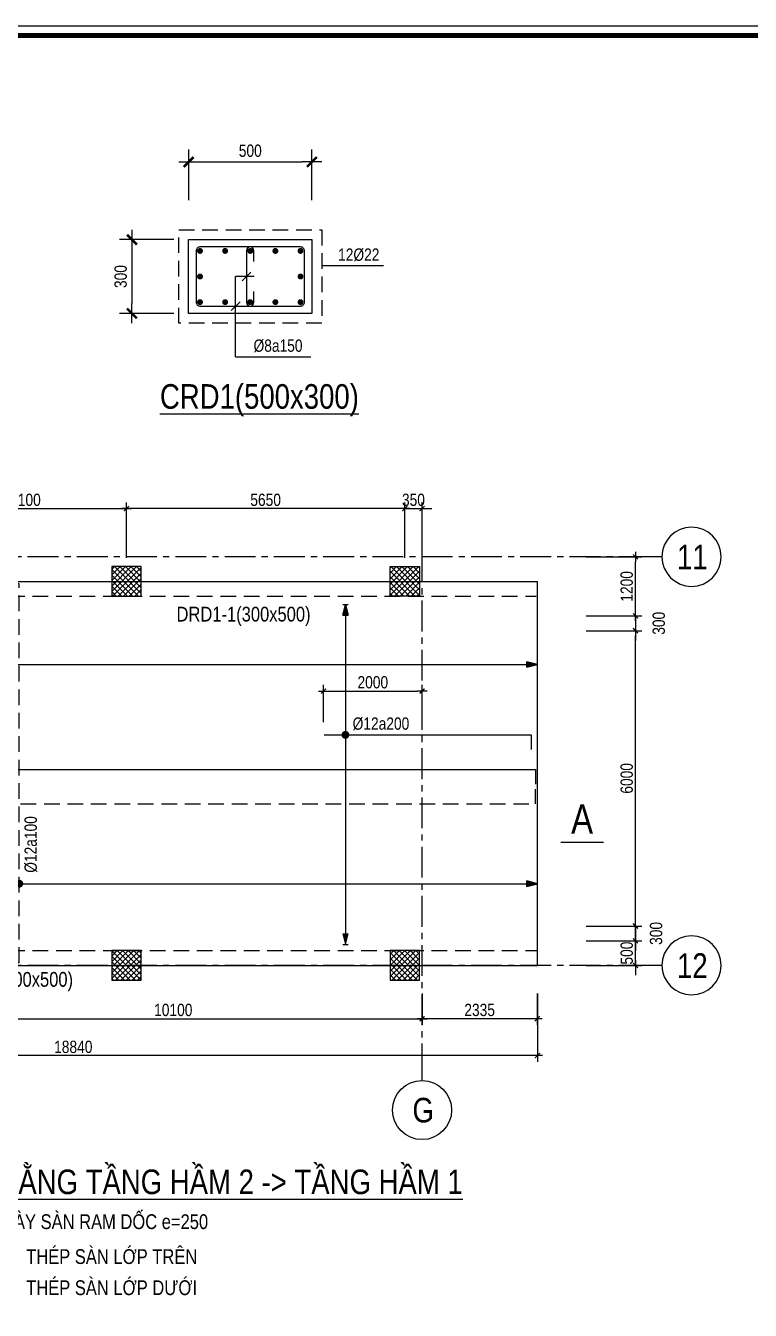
# Model space of a CAD drawing. Header units: millimetres. Extents: x 0 to 168200, y 0 to 59400.
# Drawn here: x 16901 to 31607, y 31804 to 57900 of the extents above; entities that cross this region are included whole.
import ezdxf
from ezdxf.enums import TextEntityAlignment as Align

# ---------------------------------------------------------------- set-up
doc = ezdxf.new("R2010")
doc.units = ezdxf.units.MM
doc.header["$LTSCALE"] = 100
doc.header["$PDSIZE"] = 5
for name, pattern in [('$0$CENTER', [2, 1.25, -0.25, 0.25, -0.25]), ('CENTER', [2, 1.25, -0.25, 0.25, -0.25]), ('HIDDEN', [9.525, 6.35, -3.175])]:
    doc.linetypes.add(name, pattern=pattern)
for name, color, linetype in [('$0$12PM. GRID', 8, '$0$CENTER'), ('01PM. TEXT A', 3, 'Continuous'), ('02PM. TEXT B', 4, 'Continuous'), ('03PM. TEXT C', 1, 'Continuous'), ('04PM. THIN', 7, 'Continuous'), ('05PM. FRAME', 4, 'Continuous'), ('06PM. HIDDEN', 4, 'HIDDEN'), ('07PM. WACO', 6, 'Continuous'), ('08PM. SSS X', 6, 'Continuous'), ('10PM. REBAR', 1, 'Continuous'), ('11PM. DIM', 2, 'Continuous'), ('12PM. GRID', 8, 'CENTER'), ('13PM. HATCH', 8, 'Continuous'), ('Dim 50', 1, 'Continuous'), ('VLD1_LUOI TRUC TANGHAM$0$03PM. TEXT C', 1, 'Continuous'), ('VLD1_LUOI TRUC TANGHAM$0$05PM. FRAME', 4, 'Continuous'), ('VLD1_LUOI TRUC TANGHAM$0$11PM. DIM', 2, 'Continuous')]:
    doc.layers.add(name, color=color, linetype=linetype)
doc.styles.add('[PMDC2013]STYLE', font='arial.ttf', dxfattribs={"width": 0.8})
doc.styles.add('VLD1_LUOI TRUC TANGHAM$0$[PMDC2013]STYLE', font='arial.ttf', dxfattribs={"width": 0.8})
doc.dimstyles.new('1.100', dxfattribs={"dimtxt": 250, "dimasz": 100, "dimexe": 125, "dimexo": 0, "dimgap": 50, "dimtad": 1, "dimdec": 0, "dimrnd": 5, "dimzin": 0, "dimdsep": 46, "dimtxsty": '[PMDC2013]STYLE', "dimblk": 'TICK', "dimcen": 0, "dimdle": 300, "dimclrd": 2, "dimclre": 2, "dimclrt": 4, "dimadec": 0, "dimazin": 0, "dimtfac": 0.004, "dimtdec": 0, "dimtix": 1, "dimtmove": 2, "dimatfit": 3, "dimldrblk": 'TICK', "dimfxl": 1, "dimtvp": 0.8, "dimtolj": 1, "dimtzin": 0, "dimarcsym": 0})
doc.dimstyles.new('20', dxfattribs={"dimtxt": 250, "dimasz": 200, "dimexe": 250, "dimexo": 0, "dimgap": 100, "dimtad": 1, "dimdec": 0, "dimlfac": 0.2, "dimzin": 0, "dimdsep": 46, "dimtxsty": '[PMDC2013]STYLE', "dimblk": 'TICK', "dimcen": 0, "dimdle": 300, "dimclrd": 2, "dimclre": 2, "dimclrt": 4, "dimadec": 0, "dimazin": 0, "dimtfac": 0.004, "dimtdec": 0, "dimtix": 1, "dimtmove": 2, "dimatfit": 3, "dimldrblk": 'TICK', "dimfxl": 1, "dimtvp": 0.8, "dimtolj": 1, "dimtzin": 0, "dimarcsym": 0})
pattern_1 = [(315, (-451975.916, -159299.8), (56.126601, 56.126601), []), (45, (-451975.916, -159299.8), (-56.126601, 56.126601), [])]

# ---------------------------------------------------------------- blocks, each defined once
blk = doc.blocks.new('*U18')
at = {"layer": 'VLD1_LUOI TRUC TANGHAM$0$05PM. FRAME'}
blk.add_circle((-850, 0), 600, dxfattribs=at)
at = {"layer": 'VLD1_LUOI TRUC TANGHAM$0$11PM. DIM', "color": 2, "linetype": 'ByBlock'}
blk.add_line((-250, 0), (0, 0), dxfattribs=at)
at = {"layer": 'VLD1_LUOI TRUC TANGHAM$0$03PM. TEXT C', "style": 'VLD1_LUOI TRUC TANGHAM$0$[PMDC2013]STYLE', "width": 0.8}
for tag, height, p in [('Y', 500, (-841, -253)), ('2', 500, (-552, -253)), ('1', 250, (-872, -253))]:
    blk.add_attdef(tag, text='', height=height, dxfattribs=at).set_placement(p, align=Align.CENTER)
blk = doc.blocks.new('*U16')
at = {"layer": '05PM. FRAME'}
blk.add_circle((0, -850), 600, dxfattribs=at)
at = {"layer": '11PM. DIM', "color": 2, "linetype": 'ByBlock'}
blk.add_line((0, -250), (0, 0), dxfattribs=at)
at = {"layer": '03PM. TEXT C', "style": '[PMDC2013]STYLE', "width": 0.8}
for tag, height, p in [('X', 500, (23, -1103)), ('2', 500, (198, -1103)), ('1', 250, (56, -1103))]:
    blk.add_attdef(tag, text='', height=height, dxfattribs=at).set_placement(p, align=Align.CENTER)
blk = doc.blocks.new('TICK')
at = {"color": 0, "linetype": 'ByBlock'}
blk.add_line((1, 0), (-1, 0), dxfattribs=at)
at = {"color": 7, "linetype": 'ByBlock', "const_width": 0.25}
blk.add_lwpolyline([(-0.5, -0.5), (0.5, 0.5)], dxfattribs=at)
blk = doc.blocks.new('*D22')
at = {"layer": '11PM. DIM', "color": 2, "lineweight": -2, "transparency": 16777216}
for p, q in [((14846, 38239), (14846, 37602)), ((24946, 38239), (24946, 37602)), ((14946, 37727), (24846, 37727))]:
    blk.add_line(p, q, dxfattribs=at)
at = {"layer": 'Defpoints', "color": 0, "transparency": 16777216}
for p in [(14846, 38239), (24946, 38239), (24946, 37727)]:
    blk.add_point(p, dxfattribs=at)
at = {"layer": '11PM. DIM', "color": 2, "lineweight": -2, "transparency": 16777216, "xscale": 100, "yscale": 100, "zscale": 100, "rotation": 180}
blk.add_blockref('TICK', (14846, 37727), dxfattribs=at)
at = {"layer": '11PM. DIM', "color": 2, "lineweight": -2, "transparency": 16777216, "xscale": 100, "yscale": 100, "zscale": 100}
blk.add_blockref('TICK', (24946, 37727), dxfattribs=at)
at = {"layer": '11PM. DIM', "color": 4, "transparency": 16777216, "insert": (19896, 37904), "char_height": 250, "attachment_point": 5, "style": '[PMDC2013]STYLE'}
blk.add_mtext('\\A1;10100', dxfattribs=at)
blk = doc.blocks.new('*D24')
at = {"layer": '11PM. DIM', "color": 2, "lineweight": -2, "transparency": 16777216}
for p, q in [((24946, 38239), (24946, 37602)), ((27282, 38239), (27282, 37602)), ((27182, 37727), (25046, 37727))]:
    blk.add_line(p, q, dxfattribs=at)
at = {"layer": 'Defpoints', "color": 0, "transparency": 16777216}
for p in [(24946, 38239), (27282, 38239), (24946, 37727)]:
    blk.add_point(p, dxfattribs=at)
at = {"layer": '11PM. DIM', "color": 2, "lineweight": -2, "transparency": 16777216, "xscale": 100, "yscale": 100, "zscale": 100, "rotation": 180}
blk.add_blockref('TICK', (24946, 37727), dxfattribs=at)
at = {"layer": '11PM. DIM', "color": 2, "lineweight": -2, "transparency": 16777216, "xscale": 100, "yscale": 100, "zscale": 100}
blk.add_blockref('TICK', (27282, 37727), dxfattribs=at)
at = {"layer": '11PM. DIM', "color": 4, "transparency": 16777216, "insert": (26114, 37904), "char_height": 250, "attachment_point": 5, "style": '[PMDC2013]STYLE'}
blk.add_mtext('\\A1;2335', dxfattribs=at)
blk = doc.blocks.new('*D26')
at = {"layer": '11PM. DIM', "color": 2, "lineweight": -2, "transparency": 16777216}
for p, q in [((28278, 47110), (29403, 47110)), ((29278, 46010), (29278, 47010)), ((28278, 45910), (29403, 45910))]:
    blk.add_line(p, q, dxfattribs=at)
at = {"layer": 'Defpoints', "color": 0, "transparency": 16777216}
for p in [(28278, 47110), (29278, 47110), (28278, 45910)]:
    blk.add_point(p, dxfattribs=at)
at = {"layer": '11PM. DIM', "color": 2, "lineweight": -2, "transparency": 16777216, "xscale": 100, "yscale": 100, "zscale": 100}
for p, rotation in [((29278, 47110), 90), ((29278, 45910), 270)]:
    blk.add_blockref('TICK', p, dxfattribs=dict(at, rotation=rotation))
at = {"layer": '11PM. DIM', "color": 4, "transparency": 16777216, "insert": (29100, 46510), "char_height": 250, "attachment_point": 5, "rotation": 90, "style": '[PMDC2013]STYLE'}
blk.add_mtext('\\A1;1200', dxfattribs=at)
blk = doc.blocks.new('*D27')
at = {"layer": '11PM. DIM', "color": 2, "lineweight": -2, "transparency": 16777216}
for p, q in [((29278, 46010), (29278, 46110)), ((28278, 45910), (29403, 45910)), ((29278, 45910), (29278, 45610)), ((28278, 45610), (29403, 45610)), ((29278, 45510), (29278, 45410))]:
    blk.add_line(p, q, dxfattribs=at)
at = {"layer": 'Defpoints', "color": 0, "transparency": 16777216}
for p in [(28278, 45910), (28278, 45610), (29278, 45610)]:
    blk.add_point(p, dxfattribs=at)
at = {"layer": '11PM. DIM', "color": 2, "lineweight": -2, "transparency": 16777216, "xscale": 100, "yscale": 100, "zscale": 100}
for p, rotation in [((29278, 45910), 270), ((29278, 45610), 90)]:
    blk.add_blockref('TICK', p, dxfattribs=dict(at, rotation=rotation))
at = {"layer": '11PM. DIM', "color": 4, "transparency": 16777216, "insert": (29751, 45760), "char_height": 250, "attachment_point": 5, "rotation": 90, "style": '[PMDC2013]STYLE'}
blk.add_mtext('\\A1;300', dxfattribs=at)
blk = doc.blocks.new('*D28')
at = {"layer": '11PM. DIM', "color": 2, "lineweight": -2, "transparency": 16777216}
for p, q in [((28278, 45610), (29403, 45610)), ((29278, 39710), (29278, 45510)), ((28278, 39610), (29403, 39610))]:
    blk.add_line(p, q, dxfattribs=at)
at = {"layer": 'Defpoints', "color": 0, "transparency": 16777216}
for p in [(28278, 45610), (29278, 45610), (28278, 39610)]:
    blk.add_point(p, dxfattribs=at)
at = {"layer": '11PM. DIM', "color": 2, "lineweight": -2, "transparency": 16777216, "xscale": 100, "yscale": 100, "zscale": 100}
for p, rotation in [((29278, 45610), 90), ((29278, 39610), 270)]:
    blk.add_blockref('TICK', p, dxfattribs=dict(at, rotation=rotation))
at = {"layer": '11PM. DIM', "color": 4, "transparency": 16777216, "insert": (29100, 42610), "char_height": 250, "attachment_point": 5, "rotation": 90, "style": '[PMDC2013]STYLE'}
blk.add_mtext('\\A1;6000', dxfattribs=at)
blk = doc.blocks.new('*D29')
at = {"layer": '11PM. DIM', "color": 2, "lineweight": -2, "transparency": 16777216}
for p, q in [((29278, 39710), (29278, 39810)), ((28278, 39610), (29403, 39610)), ((29278, 39610), (29278, 39310)), ((28278, 39310), (29403, 39310)), ((29278, 39210), (29278, 39110))]:
    blk.add_line(p, q, dxfattribs=at)
at = {"layer": 'Defpoints', "color": 0, "transparency": 16777216}
for p in [(28278, 39610), (28278, 39310), (29278, 39310)]:
    blk.add_point(p, dxfattribs=at)
at = {"layer": '11PM. DIM', "color": 2, "lineweight": -2, "transparency": 16777216, "xscale": 100, "yscale": 100, "zscale": 100}
for p, rotation in [((29278, 39610), 270), ((29278, 39310), 90)]:
    blk.add_blockref('TICK', p, dxfattribs=dict(at, rotation=rotation))
at = {"layer": '11PM. DIM', "color": 4, "transparency": 16777216, "insert": (29696, 39460), "char_height": 250, "attachment_point": 5, "rotation": 90, "style": '[PMDC2013]STYLE'}
blk.add_mtext('\\A1;300', dxfattribs=at)
blk = doc.blocks.new('*D30')
at = {"layer": '11PM. DIM', "color": 2, "lineweight": -2, "transparency": 16777216}
for p, q in [((29278, 39410), (29278, 39510)), ((28278, 39310), (29403, 39310)), ((29278, 38810), (29278, 39310)), ((28278, 38810), (29403, 38810)), ((29278, 38710), (29278, 38610))]:
    blk.add_line(p, q, dxfattribs=at)
at = {"layer": 'Defpoints', "color": 0, "transparency": 16777216}
for p in [(28278, 39310), (29278, 39310), (28278, 38810)]:
    blk.add_point(p, dxfattribs=at)
at = {"layer": '11PM. DIM', "color": 2, "lineweight": -2, "transparency": 16777216, "xscale": 100, "yscale": 100, "zscale": 100}
for p, rotation in [((29278, 39310), 270), ((29278, 38810), 90)]:
    blk.add_blockref('TICK', p, dxfattribs=dict(at, rotation=rotation))
at = {"layer": '11PM. DIM', "color": 4, "transparency": 16777216, "insert": (29100, 39060), "char_height": 250, "attachment_point": 5, "rotation": 90, "style": '[PMDC2013]STYLE'}
blk.add_mtext('\\A1;500', dxfattribs=at)
blk = doc.blocks.new('DCN')
at = {"color": 1, "linetype": 'ByBlock'}
blk.add_line((0, 362), (0, -362), dxfattribs=at)
at = {"color": 0, "linetype": 'ByBlock', "style": '[PMDC2013]STYLE', "width": 0.8}
blk.add_attdef('A', (204, -250), '', height=500, dxfattribs=at)
blk = doc.blocks.new('*U19')
at = {"layer": '08PM. SSS X'}
blk.add_lwpolyline([(230, 150), (1270, 150, 0.414214), (1350, 230), (1350, 2270, 0.414214), (1270, 2350), (230, 2350, 0.414214), (150, 2270), (150, 230, 0.414214)], format="xyb", close=True, dxfattribs=at)
blk = doc.blocks.new('*D75')
at = {"layer": '11PM. DIM', "color": 2, "lineweight": -2, "transparency": 16777216}
for p, q in [((20209, 54355), (20209, 55382)), ((22709, 54355), (22709, 55382)), ((20409, 55132), (22509, 55132))]:
    blk.add_line(p, q, dxfattribs=at)
at = {"layer": 'Defpoints', "color": 0, "transparency": 16777216}
for p in [(22709, 55132), (20209, 54355), (22709, 54355)]:
    blk.add_point(p, dxfattribs=at)
at = {"layer": '11PM. DIM', "color": 2, "lineweight": -2, "transparency": 16777216, "xscale": 200, "yscale": 200, "zscale": 200, "rotation": 180}
blk.add_blockref('TICK', (20209, 55132), dxfattribs=at)
at = {"layer": '11PM. DIM', "color": 2, "lineweight": -2, "transparency": 16777216, "xscale": 200, "yscale": 200, "zscale": 200}
blk.add_blockref('TICK', (22709, 55132), dxfattribs=at)
at = {"layer": '11PM. DIM', "color": 4, "transparency": 16777216, "insert": (21459, 55359), "char_height": 250, "attachment_point": 5, "style": '[PMDC2013]STYLE'}
blk.add_mtext('\\A1;500', dxfattribs=at)
blk = doc.blocks.new('*D76')
at = {"layer": '11PM. DIM', "color": 2, "lineweight": -2, "transparency": 16777216}
for p, q in [((19907, 53554), (18807, 53554)), ((19057, 53354), (19057, 52254)), ((19907, 52054), (18807, 52054))]:
    blk.add_line(p, q, dxfattribs=at)
at = {"layer": 'Defpoints', "color": 0, "transparency": 16777216}
for p in [(19907, 53554), (19057, 52054), (19907, 52054)]:
    blk.add_point(p, dxfattribs=at)
at = {"layer": '11PM. DIM', "color": 2, "lineweight": -2, "transparency": 16777216, "xscale": 200, "yscale": 200, "zscale": 200}
for p, rotation in [((19057, 53554), 90), ((19057, 52054), 270)]:
    blk.add_blockref('TICK', p, dxfattribs=dict(at, rotation=rotation))
at = {"layer": '11PM. DIM', "color": 4, "transparency": 16777216, "insert": (18829, 52804), "char_height": 250, "attachment_point": 5, "rotation": 90, "style": '[PMDC2013]STYLE'}
blk.add_mtext('\\A1;300', dxfattribs=at)
blk = doc.blocks.new('*U78')
at = {"layer": '12PM. GRID', "linetype": 'Continuous'}
h = blk.add_hatch(color=256, dxfattribs=at)
h.dxf.hatch_style = 1
h.paths.add_polyline_path([(-55, 2600), (55, 2600), (0, 2820)])
h = blk.add_hatch(color=256, dxfattribs=at)
h.dxf.hatch_style = 1
h.paths.add_polyline_path([(0, -3180), (55, -2960), (-55, -2960)])
at = {"layer": '08PM. SSS X', "linetype": 'ByBlock', "ltscale": 0.5}
blk.add_line((-4240, 0), (14310, 0), dxfattribs=at)
at = {"layer": '08PM. SSS X', "linetype": 'ByBlock'}
for p, q in [((-4240, 0), (-4240, -300)), ((14310, 0), (14310, -300))]:
    blk.add_line(p, q, dxfattribs=at)
at = {"layer": '12PM. GRID', "linetype": 'Continuous'}
for p, q in [((-55, 2820), (55, 2820)), ((-55, 2600), (0, 2820)), ((0, 2820), (55, 2600)), ((-55, 2600), (55, 2600)), ((0, 2600), (0, -2960)), ((-55, -2960), (55, -2960)), ((-55, -2960), (0, -3180)), ((0, -3180), (55, -2960)), ((-55, -3180), (55, -3180))]:
    blk.add_line(p, q, dxfattribs=at)
at = {"layer": '12PM. GRID', "linetype": 'Continuous', "const_width": 80, "flags": 128}
blk.add_lwpolyline([(-40, 0, 1), (40, 0, 1)], format="xyb", close=True, dxfattribs=at)
at = {"layer": '02PM. TEXT B', "linetype": 'ByBlock', "style": '[PMDC2013]STYLE', "width": 0.8, "flags": 8}
blk.add_attdef('1', text='', height=250, dxfattribs=at).set_placement((-1415, 230), align=Align.MIDDLE_LEFT)
at = {"layer": 'Defpoints', "color": 9, "linetype": 'ByBlock', "style": '[PMDC2013]STYLE', "width": 0.8, "flags": 9}
for tag, p in [('2', (-5940, -1820)), ('3', (-5940, -2225)), ('4', (-5940, -2630)), ('5', (-5940, -3020))]:
    blk.add_attdef(tag, text='', height=250, dxfattribs=at).set_placement(p, align=Align.MIDDLE_CENTER)
blk = doc.blocks.new('*U79')
at = {"layer": '12PM. GRID', "linetype": 'Continuous'}
h = blk.add_hatch(color=256, dxfattribs=at)
h.dxf.hatch_style = 1
h.paths.add_polyline_path([(-55, 3300), (55, 3300), (0, 3520)])
h = blk.add_hatch(color=256, dxfattribs=at)
h.dxf.hatch_style = 1
h.paths.add_polyline_path([(0, -2480), (55, -2260), (-55, -2260)])
at = {"layer": '08PM. SSS X', "linetype": 'ByBlock'}
for p, q in [((-4240, 0), (-4240, 300)), ((14310, 0), (14310, 300))]:
    blk.add_line(p, q, dxfattribs=at)
at = {"layer": '08PM. SSS X', "linetype": 'ByBlock', "ltscale": 0.5}
blk.add_line((-4240, 0), (14310, 0), dxfattribs=at)
at = {"layer": '12PM. GRID', "linetype": 'Continuous'}
for p, q in [((-55, 3520), (55, 3520)), ((-55, 3300), (0, 3520)), ((0, 3520), (55, 3300)), ((-55, 3300), (55, 3300)), ((0, 3300), (0, -2260)), ((-55, -2260), (55, -2260)), ((-55, -2260), (0, -2480)), ((0, -2480), (55, -2260)), ((-55, -2480), (55, -2480))]:
    blk.add_line(p, q, dxfattribs=at)
at = {"layer": '12PM. GRID', "linetype": 'Continuous', "const_width": 80, "flags": 128}
blk.add_lwpolyline([(-40, 0, -1), (40, 0, -1)], format="xyb", close=True, dxfattribs=at)
at = {"layer": '02PM. TEXT B', "linetype": 'ByBlock', "style": '[PMDC2013]STYLE', "width": 0.8, "flags": 8}
blk.add_attdef('1', text='', height=250, dxfattribs=at).set_placement((-1415, -230), align=Align.MIDDLE_LEFT)
at = {"layer": 'Defpoints', "color": 9, "linetype": 'ByBlock', "style": '[PMDC2013]STYLE', "width": 0.8, "flags": 9}
for tag, p in [('2', (-5940, -1820)), ('3', (-5940, -2225)), ('4', (-5940, -2630)), ('5', (-5940, -3020))]:
    blk.add_attdef(tag, text='', height=250, dxfattribs=at).set_placement(p, align=Align.MIDDLE_CENTER)
blk = doc.blocks.new('*U81')
at = {"layer": '12PM. GRID', "linetype": 'Continuous'}
h = blk.add_hatch(color=256, dxfattribs=at)
h.dxf.hatch_style = 1
h.paths.add_polyline_path([(-55, 6710), (55, 6710), (0, 6930)])
h = blk.add_hatch(color=256, dxfattribs=at)
h.dxf.hatch_style = 1
h.paths.add_polyline_path([(0, -11220), (55, -11000), (-55, -11000)])
at = {"layer": '08PM. SSS X', "linetype": 'ByBlock', "ltscale": 0.5}
blk.add_line((-1610, 0), (6090, 0), dxfattribs=at)
at = {"layer": '08PM. SSS X', "linetype": 'ByBlock'}
for p, q in [((-1610, 0), (-1610, -300)), ((6090, 0), (6090, -300))]:
    blk.add_line(p, q, dxfattribs=at)
at = {"layer": '12PM. GRID', "linetype": 'Continuous'}
for p, q in [((-55, 6930), (55, 6930)), ((-55, 6710), (0, 6930)), ((0, 6930), (55, 6710)), ((-55, 6710), (55, 6710)), ((0, 6710), (0, -11000)), ((-55, -11000), (55, -11000)), ((-55, -11000), (0, -11220)), ((-55, -11220), (55, -11220)), ((0, -11220), (55, -11000))]:
    blk.add_line(p, q, dxfattribs=at)
at = {"layer": '12PM. GRID', "linetype": 'Continuous', "const_width": 80, "flags": 128}
blk.add_lwpolyline([(-40, 0, 1), (40, 0, 1)], format="xyb", close=True, dxfattribs=at)
at = {"layer": '02PM. TEXT B', "linetype": 'ByBlock', "style": '[PMDC2013]STYLE', "width": 0.8, "flags": 8}
blk.add_attdef('1', text='', height=250, dxfattribs=at).set_placement((222, 230), align=Align.MIDDLE_LEFT)
at = {"layer": 'Defpoints', "color": 9, "linetype": 'ByBlock', "style": '[PMDC2013]STYLE', "width": 0.8, "flags": 9}
for tag, p in [('2', (-4160, -1000)), ('3', (-4160, -1405)), ('4', (-4160, -1810)), ('5', (-4160, -2200))]:
    blk.add_attdef(tag, text='', height=250, dxfattribs=at).set_placement(p, align=Align.MIDDLE_CENTER)
blk = doc.blocks.new('*U80')
at = {"layer": '12PM. GRID', "linetype": 'Continuous'}
h = blk.add_hatch(color=256, dxfattribs=at)
h.dxf.hatch_style = 1
h.paths.add_polyline_path([(-55, 7410), (55, 7410), (0, 7630)])
h = blk.add_hatch(color=256, dxfattribs=at)
h.dxf.hatch_style = 1
h.paths.add_polyline_path([(0, -10520), (55, -10300), (-55, -10300)])
at = {"layer": '08PM. SSS X', "linetype": 'ByBlock'}
for p, q in [((-1610, 0), (-1610, 300)), ((6090, 0), (6090, 300))]:
    blk.add_line(p, q, dxfattribs=at)
at = {"layer": '08PM. SSS X', "linetype": 'ByBlock', "ltscale": 0.5}
blk.add_line((-1610, 0), (6090, 0), dxfattribs=at)
at = {"layer": '12PM. GRID', "linetype": 'Continuous'}
for p, q in [((-55, 7630), (55, 7630)), ((-55, 7410), (0, 7630)), ((0, 7630), (55, 7410)), ((-55, 7410), (55, 7410)), ((0, 7410), (0, -10300)), ((-55, -10300), (55, -10300)), ((-55, -10300), (0, -10520)), ((0, -10520), (55, -10300)), ((-55, -10520), (55, -10520))]:
    blk.add_line(p, q, dxfattribs=at)
at = {"layer": '12PM. GRID', "linetype": 'Continuous', "const_width": 80, "flags": 128}
blk.add_lwpolyline([(-40, 0, -1), (40, 0, -1)], format="xyb", close=True, dxfattribs=at)
at = {"layer": '02PM. TEXT B', "linetype": 'ByBlock', "style": '[PMDC2013]STYLE', "width": 0.8, "flags": 8}
blk.add_attdef('1', text='', height=250, dxfattribs=at).set_placement((222, -230), align=Align.MIDDLE_LEFT)
at = {"layer": 'Defpoints', "color": 9, "linetype": 'ByBlock', "style": '[PMDC2013]STYLE', "width": 0.8, "flags": 9}
for tag, p in [('2', (-4160, -1000)), ('3', (-4160, -1405)), ('4', (-4160, -1810)), ('5', (-4160, -2200))]:
    blk.add_attdef(tag, text='', height=250, dxfattribs=at).set_placement(p, align=Align.MIDDLE_CENTER)
blk = doc.blocks.new('*D86')
at = {"layer": '11PM. DIM', "color": 2, "lineweight": -2, "transparency": 16777216}
for p, q in [((22946, 43751), (22946, 44508)), ((23046, 44383), (24846, 44383)), ((24946, 43751), (24946, 44508))]:
    blk.add_line(p, q, dxfattribs=at)
at = {"layer": 'Defpoints', "color": 0, "transparency": 16777216}
for p in [(24946, 44383), (22946, 43751), (24946, 43751)]:
    blk.add_point(p, dxfattribs=at)
at = {"layer": '11PM. DIM', "color": 2, "lineweight": -2, "transparency": 16777216, "xscale": 100, "yscale": 100, "zscale": 100, "rotation": 180}
blk.add_blockref('TICK', (22946, 44383), dxfattribs=at)
at = {"layer": '11PM. DIM', "color": 2, "lineweight": -2, "transparency": 16777216, "xscale": 100, "yscale": 100, "zscale": 100}
blk.add_blockref('TICK', (24946, 44383), dxfattribs=at)
at = {"layer": '11PM. DIM', "color": 4, "transparency": 16777216, "insert": (23946, 44561), "char_height": 250, "attachment_point": 5, "style": '[PMDC2013]STYLE'}
blk.add_mtext('\\A1;2000', dxfattribs=at)
blk = doc.blocks.new('*U87')
at = {"layer": '12PM. GRID', "linetype": 'Continuous'}
h = blk.add_hatch(color=256, dxfattribs=at)
h.dxf.hatch_style = 1
h.paths.add_polyline_path([(-55, 2430), (55, 2430), (0, 2650)])
h = blk.add_hatch(color=256, dxfattribs=at)
h.dxf.hatch_style = 1
h.paths.add_polyline_path([(0, -4260), (55, -4040), (-55, -4040)])
at = {"layer": '08PM. SSS X', "linetype": 'ByBlock', "ltscale": 0.5}
blk.add_line((-430, 0), (3770, 0), dxfattribs=at)
at = {"layer": '08PM. SSS X', "linetype": 'ByBlock'}
for p, q in [((-430, 0), (-430, 0)), ((3770, 0), (3770, -300))]:
    blk.add_line(p, q, dxfattribs=at)
at = {"layer": '12PM. GRID', "linetype": 'Continuous'}
for p, q in [((-55, 2650), (55, 2650)), ((-55, 2430), (0, 2650)), ((0, 2650), (55, 2430)), ((-55, 2430), (55, 2430)), ((0, 2430), (0, -4040)), ((-55, -4040), (55, -4040)), ((-55, -4040), (0, -4260)), ((0, -4260), (55, -4040)), ((-55, -4260), (55, -4260))]:
    blk.add_line(p, q, dxfattribs=at)
at = {"layer": '12PM. GRID', "linetype": 'Continuous', "const_width": 80, "flags": 128}
blk.add_lwpolyline([(-40, 0, 1), (40, 0, 1)], format="xyb", close=True, dxfattribs=at)
at = {"layer": '02PM. TEXT B', "linetype": 'ByBlock', "style": '[PMDC2013]STYLE', "width": 0.8, "flags": 8}
blk.add_attdef('1', text='', height=250, dxfattribs=at).set_placement((147, 230), align=Align.MIDDLE_LEFT)
at = {"layer": 'Defpoints', "color": 9, "linetype": 'ByBlock', "style": '[PMDC2013]STYLE', "width": 0.8, "flags": 9}
for tag, p in [('2', (-4880, -1820)), ('3', (-4880, -2225)), ('4', (-4880, -2630)), ('5', (-4880, -3020))]:
    blk.add_attdef(tag, text='', height=250, dxfattribs=at).set_placement(p, align=Align.MIDDLE_CENTER)
blk = doc.blocks.new('*U88')
at = {"layer": '12PM. GRID', "linetype": 'Continuous'}
h = blk.add_hatch(color=256, dxfattribs=at)
h.dxf.hatch_style = 1
h.paths.add_polyline_path([(-55, 6210), (55, 6210), (0, 6430)])
h = blk.add_hatch(color=256, dxfattribs=at)
h.dxf.hatch_style = 1
h.paths.add_polyline_path([(0, -11920), (55, -11700), (-55, -11700)])
at = {"layer": '08PM. SSS X', "linetype": 'ByBlock', "ltscale": 0.5}
blk.add_line((-1610, 0), (490, 0), dxfattribs=at)
at = {"layer": '08PM. SSS X', "linetype": 'ByBlock'}
for p, q in [((-1610, 0), (-1610, -300)), ((490, 0), (490, 0))]:
    blk.add_line(p, q, dxfattribs=at)
at = {"layer": '12PM. GRID', "linetype": 'Continuous'}
for p, q in [((-55, 6430), (55, 6430)), ((-55, 6210), (0, 6430)), ((0, 6430), (55, 6210)), ((-55, 6210), (55, 6210)), ((0, 6210), (0, -11700)), ((-55, -11700), (55, -11700)), ((-55, -11700), (0, -11920)), ((0, -11920), (55, -11700)), ((-55, -11920), (55, -11920))]:
    blk.add_line(p, q, dxfattribs=at)
at = {"layer": '12PM. GRID', "linetype": 'Continuous', "const_width": 80, "flags": 128}
blk.add_lwpolyline([(-40, 0, 1), (40, 0, 1)], format="xyb", close=True, dxfattribs=at)
at = {"layer": '02PM. TEXT B', "linetype": 'ByBlock', "style": '[PMDC2013]STYLE', "width": 0.8, "flags": 8}
blk.add_attdef('1', text='', height=250, dxfattribs=at).set_placement((-582, 230), align=Align.MIDDLE_LEFT)
at = {"layer": 'Defpoints', "color": 9, "linetype": 'ByBlock', "style": '[PMDC2013]STYLE', "width": 0.8, "flags": 9}
for tag, p in [('2', (-4160, -1000)), ('3', (-4160, -1405)), ('4', (-4160, -1810)), ('5', (-4160, -2200))]:
    blk.add_attdef(tag, text='', height=250, dxfattribs=at).set_placement(p, align=Align.MIDDLE_CENTER)
blk = doc.blocks.new('*U91')
at = {"layer": '12PM. GRID', "linetype": 'Continuous'}
h = blk.add_hatch(color=256, dxfattribs=at)
h.dxf.hatch_style = 1
h.paths.add_polyline_path([(-55, 6210), (55, 6210), (0, 6430)])
h = blk.add_hatch(color=256, dxfattribs=at)
h.dxf.hatch_style = 1
h.paths.add_polyline_path([(0, -11920), (55, -11700), (-55, -11700)])
at = {"layer": '08PM. SSS X', "linetype": 'ByBlock', "ltscale": 0.5}
blk.add_line((-410, 0), (1640, 0), dxfattribs=at)
at = {"layer": '08PM. SSS X', "linetype": 'ByBlock'}
for p, q in [((-410, 0), (-410, 0)), ((1640, 0), (1640, -300))]:
    blk.add_line(p, q, dxfattribs=at)
at = {"layer": '12PM. GRID', "linetype": 'Continuous'}
for p, q in [((-55, 6430), (55, 6430)), ((-55, 6210), (0, 6430)), ((0, 6430), (55, 6210)), ((-55, 6210), (55, 6210)), ((0, 6210), (0, -11700)), ((-55, -11700), (55, -11700)), ((-55, -11700), (0, -11920)), ((0, -11920), (55, -11700)), ((-55, -11920), (55, -11920))]:
    blk.add_line(p, q, dxfattribs=at)
at = {"layer": '12PM. GRID', "linetype": 'Continuous', "const_width": 80, "flags": 128}
blk.add_lwpolyline([(-40, 0, 1), (40, 0, 1)], format="xyb", close=True, dxfattribs=at)
at = {"layer": '02PM. TEXT B', "linetype": 'ByBlock', "style": '[PMDC2013]STYLE', "width": 0.8, "flags": 8}
blk.add_attdef('1', text='', height=250, dxfattribs=at).set_placement((-582, 230), align=Align.MIDDLE_LEFT)
at = {"layer": 'Defpoints', "color": 9, "linetype": 'ByBlock', "style": '[PMDC2013]STYLE', "width": 0.8, "flags": 9}
for tag, p in [('2', (-4160, -1000)), ('3', (-4160, -1405)), ('4', (-4160, -1810)), ('5', (-4160, -2200))]:
    blk.add_attdef(tag, text='', height=250, dxfattribs=at).set_placement(p, align=Align.MIDDLE_CENTER)
blk = doc.blocks.new('CHG_XX_Khung ten')
blk.add_lwpolyline([(15, 579), (826, 579), (826, 15), (15, 15)], close=True)
at = {"color": 4, "linetype": 'Continuous', "const_width": 1}
blk.add_lwpolyline([(17, 577), (824, 577), (824, 17), (17, 17)], close=True, dxfattribs=at)
blk = doc.blocks.new('*D148')
at = {"layer": '11PM. DIM', "color": 2, "lineweight": -2, "transparency": 16777216}
for p, q in [((14846, 47090), (14846, 48215)), ((14946, 48090), (18846, 48090)), ((18946, 47090), (18946, 48215))]:
    blk.add_line(p, q, dxfattribs=at)
at = {"layer": 'Defpoints', "color": 0, "transparency": 16777216}
for p in [(18946, 48090), (14846, 47090), (18946, 47090)]:
    blk.add_point(p, dxfattribs=at)
at = {"layer": '11PM. DIM', "color": 2, "lineweight": -2, "transparency": 16777216, "xscale": 100, "yscale": 100, "zscale": 100, "rotation": 180}
blk.add_blockref('TICK', (14846, 48090), dxfattribs=at)
at = {"layer": '11PM. DIM', "color": 2, "lineweight": -2, "transparency": 16777216, "xscale": 100, "yscale": 100, "zscale": 100}
blk.add_blockref('TICK', (18946, 48090), dxfattribs=at)
at = {"layer": '11PM. DIM', "color": 4, "transparency": 16777216, "insert": (16896, 48267), "char_height": 250, "attachment_point": 5, "style": '[PMDC2013]STYLE'}
blk.add_mtext('\\A1;4100', dxfattribs=at)
blk = doc.blocks.new('*D150')
at = {"layer": '11PM. DIM', "color": 2, "lineweight": -2, "transparency": 16777216}
for p, q in [((18946, 47090), (18946, 48215)), ((24496, 48090), (19046, 48090)), ((24596, 47090), (24596, 48215))]:
    blk.add_line(p, q, dxfattribs=at)
at = {"layer": 'Defpoints', "color": 0, "transparency": 16777216}
for p in [(18946, 48090), (18946, 47090), (24596, 47090)]:
    blk.add_point(p, dxfattribs=at)
at = {"layer": '11PM. DIM', "color": 2, "lineweight": -2, "transparency": 16777216, "xscale": 100, "yscale": 100, "zscale": 100, "rotation": 180}
blk.add_blockref('TICK', (18946, 48090), dxfattribs=at)
at = {"layer": '11PM. DIM', "color": 2, "lineweight": -2, "transparency": 16777216, "xscale": 100, "yscale": 100, "zscale": 100}
blk.add_blockref('TICK', (24596, 48090), dxfattribs=at)
at = {"layer": '11PM. DIM', "color": 4, "transparency": 16777216, "insert": (21771, 48267), "char_height": 250, "attachment_point": 5, "style": '[PMDC2013]STYLE'}
blk.add_mtext('\\A1;5650', dxfattribs=at)
blk = doc.blocks.new('*D151')
at = {"layer": '11PM. DIM', "color": 2, "lineweight": -2, "transparency": 16777216}
for p, q in [((24496, 48090), (24396, 48090)), ((24596, 47090), (24596, 48215)), ((24596, 48090), (24946, 48090)), ((24946, 47090), (24946, 48215)), ((25046, 48090), (25146, 48090))]:
    blk.add_line(p, q, dxfattribs=at)
at = {"layer": 'Defpoints', "color": 0, "transparency": 16777216}
for p in [(24946, 48090), (24596, 47090), (24946, 47090)]:
    blk.add_point(p, dxfattribs=at)
at = {"layer": '11PM. DIM', "color": 2, "lineweight": -2, "transparency": 16777216, "xscale": 100, "yscale": 100, "zscale": 100}
blk.add_blockref('TICK', (24596, 48090), dxfattribs=at)
at = {"layer": '11PM. DIM', "color": 2, "lineweight": -2, "transparency": 16777216, "xscale": 100, "yscale": 100, "zscale": 100, "rotation": 180}
blk.add_blockref('TICK', (24946, 48090), dxfattribs=at)
at = {"layer": '11PM. DIM', "color": 4, "transparency": 16777216, "insert": (24771, 48267), "char_height": 250, "attachment_point": 5, "style": '[PMDC2013]STYLE'}
blk.add_mtext('\\A1;350', dxfattribs=at)
blk = doc.blocks.new('*D317')
at = {"layer": 'Defpoints', "color": 0, "transparency": 16777216}
for p in [(8446, 38239), (27287, 38239), (8446, 36977)]:
    blk.add_point(p, dxfattribs=at)
at = {"layer": 'Dim 50', "color": 2, "lineweight": -2, "transparency": 16777216}
for p, q in [((8446, 38239), (8446, 36852)), ((27287, 38239), (27287, 36852)), ((27187, 36977), (8546, 36977))]:
    blk.add_line(p, q, dxfattribs=at)
at = {"layer": 'Dim 50', "color": 2, "lineweight": -2, "transparency": 16777216, "xscale": 100, "yscale": 100, "zscale": 100, "rotation": 180}
blk.add_blockref('TICK', (8446, 36977), dxfattribs=at)
at = {"layer": 'Dim 50', "color": 2, "lineweight": -2, "transparency": 16777216, "xscale": 100, "yscale": 100, "zscale": 100}
blk.add_blockref('TICK', (27287, 36977), dxfattribs=at)
at = {"layer": 'Dim 50', "color": 4, "transparency": 16777216, "insert": (17867, 37154), "char_height": 250, "attachment_point": 5, "style": '[PMDC2013]STYLE'}
blk.add_mtext('\\A1;18840', dxfattribs=at)

msp = doc.modelspace()

# ---------------------------------------------------------------- hatches: boundary and pattern name
at = {"layer": '13PM. HATCH'}
h = msp.add_hatch(dxfattribs=at)
h.set_pattern_fill('ANSI37', color=256, scale=25, angle=-90, style=0)
h.set_pattern_definition([(315, (-451975.91, -159299.8), (56.126601, 56.126601), []), (45, (-451975.91, -159299.8), (-56.126601, 56.126601), [])])
h.paths.add_polyline_path([(18646, 46310.5), (18646, 46910.5), (19246, 46910.5), (19246, 46310.5)])
h = msp.add_hatch(dxfattribs=at)
h.set_pattern_fill('ANSI37', color=256, scale=25, angle=-90, style=0)
h.set_pattern_definition([(315, (-451975.91, -159299.8), (56.126601, 56.126601), []), (45, (-451975.91, -159299.8), (-56.126601, 56.126601), [])])
h.paths.add_polyline_path([(24296, 46910.5), (24296, 46310.5), (24896, 46310.5), (24896, 46910.5)])

# ---------------------------------------------------------------- linework, layer by layer
at = {"layer": '$0$12PM. GRID', "linetype": '$0$CENTER', "ltscale": 5}
for p, q in [((24946, 36596), (24946, 48223.4)), ((29564.9, 47110.5), (6071.4, 47110.5)), ((29564.9, 38810.5), (6071.4, 38810.5))]:
    msp.add_line(p, q, dxfattribs=at)
at = {"layer": '04PM. THIN', "linetype": 'ByBlock'}
msp.add_line((24160, 53019.4), (22908.5, 53019.4), dxfattribs=at)
at = {"layer": '04PM. THIN', "const_width": 60}
for points in [[(20438.5, 53354.3, 1), (20438.5, 53294.3, 1)], [(20948.5, 53354.3, 1), (20948.5, 53294.3, 1)], [(21458.5, 53354.3, 1), (21458.5, 53294.3, 1)], [(21968.5, 53354.3, 1), (21968.5, 53294.3, 1)], [(22478.5, 53354.3, -1), (22478.5, 53294.3, -1)], [(20438.5, 52774.3, -1), (20438.5, 52834.3, -1)], [(22478.5, 52774.3, 1), (22478.5, 52834.3, 1)], [(20438.5, 52254.3, -1), (20438.5, 52314.3, -1)], [(20948.5, 52254.3, -1), (20948.5, 52314.3, -1)], [(21458.5, 52254.3, -1), (21458.5, 52314.3, -1)], [(21968.5, 52254.3, -1), (21968.5, 52314.3, -1)], [(22478.5, 52254.3, 1), (22478.5, 52314.3, 1)]]:
    msp.add_lwpolyline(points, format="xyb", close=True, dxfattribs=at)
at = {"layer": '04PM. THIN', "linetype": 'ByBlock'}
for points in [[(21162.5, 51170.5), (21162.5, 52804.3)], [(21535.6, 52804.3), (21162.5, 52804.3)], [(21162.5, 51170.5), (22685.9, 51170.5)]]:
    msp.add_lwpolyline(points, dxfattribs=at)
at = {"layer": '05PM. FRAME', "ltscale": 0.5}
for p, q in [((11246, 46610.5), (27287.2, 46610.5)), ((27287.2, 38810.5), (27287.2, 46610.5)), ((11246, 38810.5), (27287.2, 38810.5))]:
    msp.add_line(p, q, dxfattribs=at)
at = {"layer": '05PM. FRAME'}
msp.add_lwpolyline([(20208.5, 52054.3), (20208.5, 53554.3), (22708.5, 53554.3), (22708.5, 52054.3)], close=True, dxfattribs=at)
at = {"layer": '06PM. HIDDEN', "ltscale": 0.5}
for p, q in [((8946, 46310.5), (27260.8, 46310.5)), ((8946, 39110.5), (27287.2, 39110.5))]:
    msp.add_line(p, q, dxfattribs=at)
at = {"layer": '07PM. WACO'}
msp.add_lwpolyline([(21533.5, 53111.6), (21533.5, 53329.3, 1), (21383.5, 53329.3), (21383.5, 52279.3, 1), (21533.5, 52279.3), (21533.5, 52497)], format="xyb", dxfattribs=at)
for points in [[(19246, 46310.5), (19246, 46910.5), (18646, 46910.5), (18646, 46310.5)], [(24296, 46310.5), (24296, 46910.5), (24896, 46910.5), (24896, 46310.5)]]:
    msp.add_lwpolyline(points, close=True, dxfattribs=at)
at = {"layer": '10PM. REBAR'}
for p, q in [((21295.1, 52715.9), (21471.9, 52892.7)), ((21074.1, 52115.9), (21250.9, 52292.7))]:
    msp.add_line(p, q, dxfattribs=at)
at = {"layer": '13PM. HATCH', "linetype": 'HIDDEN', "ltscale": 0.5}
msp.add_lwpolyline([(20008.5, 51854.3), (20008.5, 53754.3), (22908.5, 53754.3), (22908.5, 51854.3)], close=True, dxfattribs=at)

# ---------------------------------------------------------------- block references
ref = msp.add_blockref('*U18', (29564.9, 47110.5), dxfattribs=dict(xscale=-1))
ref.add_attrib('Y', '11', dxfattribs={"layer": 'VLD1_LUOI TRUC TANGHAM$0$03PM. TEXT C', "height": 500, "style": 'VLD1_LUOI TRUC TANGHAM$0$[PMDC2013]STYLE', "width": 0.8}).set_placement((30431.5, 46857.1), align=Align.CENTER)
ref = msp.add_blockref('*U91', (15371.9, 44920.5), dxfattribs=dict(rotation=90))
ref.add_attrib('1', '%%c12a200', dxfattribs={"layer": '02PM. TEXT B', "linetype": 'ByBlock', "height": 250, "rotation": 90, "style": '[PMDC2013]STYLE', "width": 0.8}).set_placement((15141.9, 44338.2), align=Align.MIDDLE_LEFT)
ref = msp.add_blockref('*U81', (16071.9, 40470.5), dxfattribs=dict(rotation=90))
ref.add_attrib('1', '%%c10a200', dxfattribs={"layer": '02PM. TEXT B', "linetype": 'ByBlock', "height": 250, "rotation": 90, "style": '[PMDC2013]STYLE', "width": 0.8}).set_placement((15841.9, 40692.6), align=Align.MIDDLE_LEFT)
at = {"linetype": 'HIDDEN'}
ref = msp.add_blockref('*U80', (16771.9, 40470.5), dxfattribs=dict(at, rotation=90))
ref.add_attrib('1', '%%c12a100', dxfattribs={"layer": '02PM. TEXT B', "linetype": 'ByBlock', "height": 250, "rotation": 90, "style": '[PMDC2013]STYLE', "width": 0.8}).set_placement((17001.9, 40692.6), align=Align.MIDDLE_LEFT)
ref = msp.add_blockref('*U87', (23389.8, 43493))
ref.add_attrib('1', '%%c12a200', dxfattribs={"layer": '02PM. TEXT B', "linetype": 'ByBlock', "height": 250, "style": '[PMDC2013]STYLE', "width": 0.8}).set_placement((23536.7, 43723), align=Align.MIDDLE_LEFT)
ref = msp.add_blockref('*U78', (12941, 42793))
ref.add_attrib('1', '%%c10a200', dxfattribs={"layer": '02PM. TEXT B', "linetype": 'ByBlock', "height": 250, "style": '[PMDC2013]STYLE', "width": 0.8}).set_placement((11525.9, 43023), align=Align.MIDDLE_LEFT)
ref = msp.add_blockref('*U79', (12941, 42093), dxfattribs=at)
ref.add_attrib('1', '%%c10a100', dxfattribs={"layer": '02PM. TEXT B', "linetype": 'ByBlock', "height": 250, "style": '[PMDC2013]STYLE', "width": 0.8}).set_placement((11525.9, 41863), align=Align.MIDDLE_LEFT)
ref = msp.add_blockref('*U88', (15371.9, 40470.5), dxfattribs=dict(rotation=90))
ref.add_attrib('1', '%%c12a200', dxfattribs={"layer": '02PM. TEXT B', "linetype": 'ByBlock', "height": 250, "rotation": 90, "style": '[PMDC2013]STYLE', "width": 0.8}).set_placement((15141.9, 39888.2), align=Align.MIDDLE_LEFT)
ref = msp.add_blockref('*U18', (29564.9, 38810.5), dxfattribs=dict(xscale=-1))
ref.add_attrib('Y', '12', dxfattribs={"layer": 'VLD1_LUOI TRUC TANGHAM$0$03PM. TEXT C', "height": 500, "style": 'VLD1_LUOI TRUC TANGHAM$0$[PMDC2013]STYLE', "width": 0.8}).set_placement((30431.5, 38557.1), align=Align.CENTER)
at = {"layer": '03PM. TEXT C'}
ref = msp.add_blockref('DCN', (28194, 41310.5), dxfattribs=dict(at, xscale=1.199999999720603, yscale=1.199999999720603, zscale=1.199999999720603, rotation=90))
ref.add_attrib('A', 'A', dxfattribs={"layer": '0', "color": 0, "linetype": 'ByBlock', "height": 600, "style": '[PMDC2013]STYLE', "width": 0.8}).set_placement((28194, 41783.7), align=Align.MIDDLE)
at = {"layer": '08PM. SSS X', "rotation": 270}
msp.add_blockref('*U19', (20208.5, 53554.3), dxfattribs=at)
at = {"layer": '11PM. DIM'}
ref = msp.add_blockref('*U16', (24946, 36721), dxfattribs=at)
ref.add_attrib('X', 'G', dxfattribs={"layer": '03PM. TEXT C', "height": 500, "style": '[PMDC2013]STYLE', "width": 0.8}).set_placement((24968.6, 35619.6), align=Align.CENTER)

# ---------------------------------------------------------------- texts
at = {"layer": '01PM. TEXT A', "ltscale": 500, "style": '[PMDC2013]STYLE', "width": 0.8}
for s, p in [('DRD1-1(300x500)', (19962.3, 45796.1)), ('DRD1-1(300x500)', (15141.9, 38376.6)), ('CHIỀU DÀY SÀN RAM DỐC e=250', (15285.1, 33454.2)), ('THÉP SÀN LỚP TRÊN', (16911, 32744.9)), ('THÉP SÀN LỚP DƯỚI', (16911, 32112.9))]:
    msp.add_text(s, height=300, dxfattribs=at).set_placement(p)
at = {"layer": '02PM. TEXT B', "ltscale": 500, "style": '[PMDC2013]STYLE', "width": 0.8}
for s, p in [('12%%C22', (23241.7, 53249.4)), ('%%C8a150', (21525.2, 51400.5))]:
    msp.add_text(s, height=250, dxfattribs=at).set_placement(p, align=Align.MIDDLE_LEFT)
at = {"layer": '03PM. TEXT C', "style": '[PMDC2013]STYLE', "width": 0.8}
for s, p in [('%%UCRD1(500x300)', (21644.3, 50118)), ('%%UCHI TIẾT RAMP 1 - MẶT BẰNG TẦNG HẦM 2 -> TẦNG HẦM 1', (17878, 34163.4))]:
    msp.add_text(s, height=500, dxfattribs=at).set_placement(p, align=Align.CENTER)

# ---------------------------------------------------------------- dimensions: what is measured, and where the dimension line sits
at = {"layer": '11PM. DIM'}
for p1, p2, distance, picture, middle in [((20208.5, 54354.8), (22708.5, 54354.8), 776.8, '*D75', (21458.5, 55359.2)), ((19906.8, 53554.3), (19906.8, 52054.3), -850, '*D76', (18829, 52804.3))]:
    dim = msp.add_aligned_dim(p1=p1, p2=p2, distance=distance, dimstyle='20', override={"dimtxsty": '[PMDC2013]STYLE'}, dxfattribs=at)
    dim.commit()
    dim.dimension.update_dxf_attribs({"geometry": picture, "text_midpoint": middle})
for base, p1, p2, angle, picture, middle in [((29278, 47110.5), (28278, 45910.5), (28278, 47110.5), 270, '*D26', (29100.4, 46510.5)), ((29278, 45610.5), (28278, 39610.5), (28278, 45610.5), 270, '*D28', (29100.4, 42610.5)), ((24946, 44383), (22946, 43750.7), (24946, 43750.7), 180, '*D86', (23946, 44560.6)), ((29278, 39310.5), (28278, 38810.5), (28278, 39310.5), 270, '*D30', (29100.4, 39060.5)), ((24946, 37726.7), (14846, 38238.9), (24946, 38238.9), 180, '*D22', (19896, 37904.4))]:
    dim = msp.add_linear_dim(base=base, p1=p1, p2=p2, angle=angle, dimstyle='1.100', dxfattribs=at)
    dim.commit()
    dim.dimension.update_dxf_attribs({"geometry": picture, "text_midpoint": middle})
for base, p1, p2, picture, middle in [((29278, 45610.5), (28278, 45910.5), (28278, 45610.5), '*D27', (29750.9, 45760.5)), ((29278, 39310.5), (28278, 39610.5), (28278, 39310.5), '*D29', (29696, 39460.5))]:
    dim = msp.add_linear_dim(base=base, p1=p1, p2=p2, angle=90, dimstyle='1.100', dxfattribs=at)
    dim.commit()
    dim.dimension.update_dxf_attribs({"geometry": picture, "text_midpoint": middle, "dimtype": 160})
dim = msp.add_linear_dim(base=(24946, 37726.7), p1=(27282.2, 38238.9), p2=(24946, 38238.9), dimstyle='1.100', dxfattribs=at)
dim.commit()
dim.dimension.update_dxf_attribs({"geometry": '*D24', "text_midpoint": (26114.1, 37904.5)})

# ---------------------------------------------------------------- next in the draw order: block references
at = {"layer": '04PM. THIN', "xscale": 100, "yscale": 100, "zscale": 100}
msp.add_blockref('CHG_XX_Khung ten', (0, 0), dxfattribs=at)

# ---------------------------------------------------------------- next in the draw order: hatches: boundary and pattern name
at = {"layer": '13PM. HATCH'}
h = msp.add_hatch(dxfattribs=at)
h.set_pattern_fill('ANSI37', color=256, scale=25, angle=-90, style=0)
h.set_pattern_definition(pattern_1)
h.paths.add_polyline_path([(18646, 38510.5), (18646, 39110.5), (19246, 39110.5), (19246, 38510.5)])
h = msp.add_hatch(dxfattribs=at)
h.set_pattern_fill('ANSI37', color=256, scale=25, angle=-90, style=0)
h.set_pattern_definition(pattern_1)
h.paths.add_polyline_path([(24296, 39110.5), (24296, 38510.5), (24896, 38510.5), (24896, 39110.5)])

# ---------------------------------------------------------------- next in the draw order: linework, layer by layer
at = {"layer": '07PM. WACO'}
for points in [[(19246, 38510.5), (19246, 39110.5), (18646, 39110.5), (18646, 38510.5)], [(24296, 39110.5), (24296, 38510.5), (24896, 38510.5), (24896, 39110.5)]]:
    msp.add_lwpolyline(points, close=True, dxfattribs=at)

# ---------------------------------------------------------------- next in the draw order: dimensions: what is measured, and where the dimension line sits
at = {"layer": '11PM. DIM'}
for base, p1, p2, angle, picture, middle in [((18945.6, 48089.7), (14846, 47089.7), (18945.6, 47089.7), 180, '*D148', (16895.8, 48267.4)), ((18945.6, 48089.7), (24596.2, 47089.7), (18945.6, 47089.7), 0, '*D150', (21770.9, 48267.4)), ((24946, 48089.7), (24596.2, 47089.7), (24946, 47089.7), 180, '*D151', (24771.1, 48267.4))]:
    dim = msp.add_linear_dim(base=base, p1=p1, p2=p2, angle=angle, dimstyle='1.100', dxfattribs=at)
    dim.commit()
    dim.dimension.update_dxf_attribs({"geometry": picture, "text_midpoint": middle})
at = {"layer": 'Dim 50'}
dim = msp.add_linear_dim(base=(8446, 36976.7), p1=(27287.2, 38238.9), p2=(8446, 38238.9), dimstyle='1.100', dxfattribs=at)
dim.commit()
dim.dimension.update_dxf_attribs({"geometry": '*D317', "text_midpoint": (17866.6, 37154.4)})

doc.saveas('drawing.dxf')
